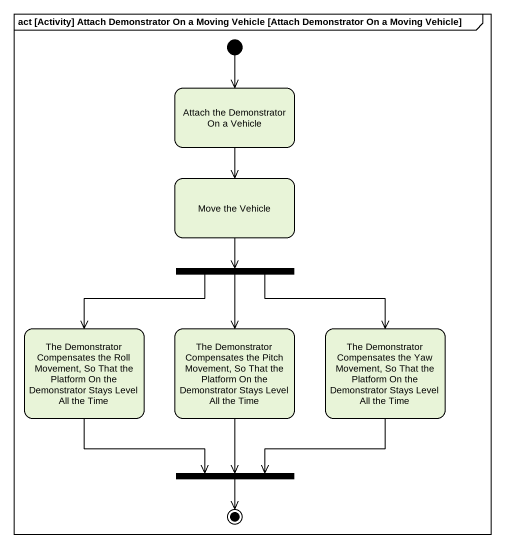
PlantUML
@startuml
mainframe act [Activity] Attach Demonstrator On a Moving Vehicle [Attach Demonstrator On a Moving Vehicle]
hide empty description
state "Attach the Demonstrator On a Vehicle" as Attach_the_Demonstrator_On
state "Move the Vehicle" as Move_the_Vehicle
state fork1 <<fork>>
state "The Demonstrator Compensates the Roll Movement, So That the Platform On the Demonstrator Stays Level All the Time" as The_Demonstrator
state "The Demonstrator Compensates the Pitch Movement, So That the Platform On the Demonstrator Stays Level All the Time" as The_Demonstrator_2
state "The Demonstrator Compensates the Yaw Movement, So That the Platform On the Demonstrator Stays Level All the Time" as The_Demonstrator_3
state fork2 <<join>>
[*] --> Attach_the_Demonstrator_On
Attach_the_Demonstrator_On --> Move_the_Vehicle
Move_the_Vehicle --> fork1
fork1 --> The_Demonstrator
fork1 --> The_Demonstrator_2
fork1 --> The_Demonstrator_3
The_Demonstrator --> fork2
The_Demonstrator_2 --> fork2
The_Demonstrator_3 --> fork2
fork2 --> [*]
@enduml
